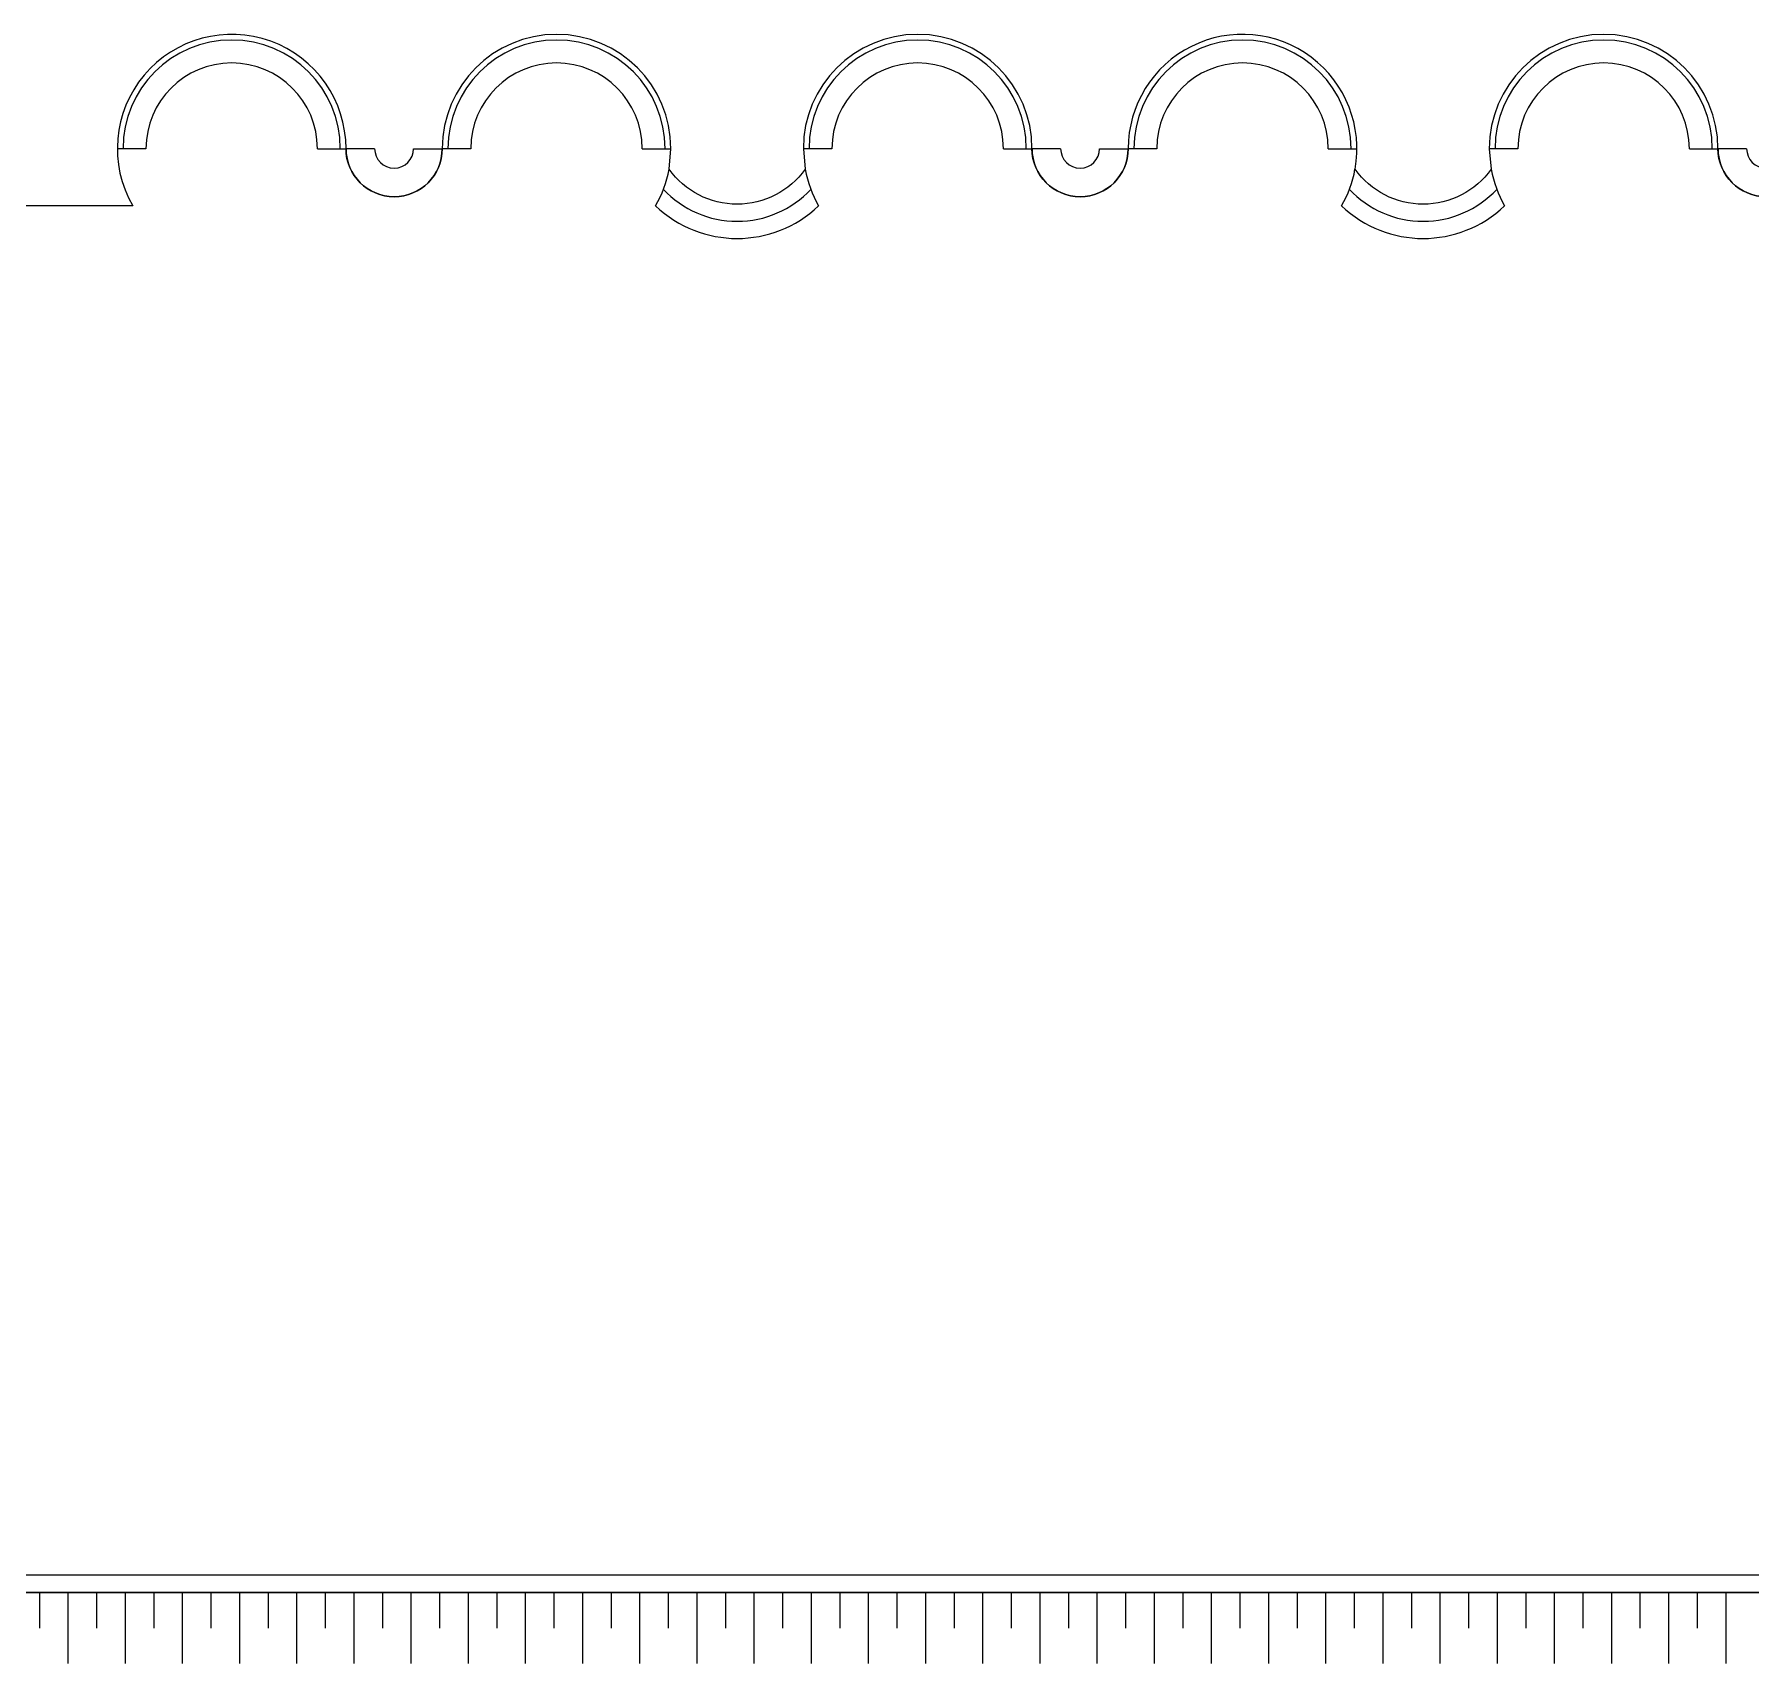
# Model space of a CAD drawing. Header units: millimetres. Extents: x 2128 to 2646, y 1972 to 2207.
# Drawn here: x 2371.9 to 2401.93, y 2066.51 to 2095.02 of the extents above; entities that cross this region are included whole.
import ezdxf

# ---------------------------------------------------------------- set-up
doc = ezdxf.new("R2010")
doc.units = ezdxf.units.MM
for name, color, linetype in [('ar-banco-v', 2, 'Continuous'), ('AR-CALÇADA', 1, 'Continuous'), ('AR-PIS', 1, 'Continuous'), ('AR-PISO', 1, 'Continuous'), ('ar-talude', 1, 'Continuous'), ('ar-talude-RefEdit0', 1, 'Continuous')]:
    doc.layers.add(name, color=color, linetype=linetype)

# ---------------------------------------------------------------- blocks, each defined once
blk = doc.blocks.new('TALUDE')
at = {"layer": 'ar-talude'}
for p, q in [((110.504, -10.975), (110.504, -11.599)), ((111.004, -10.975), (111.004, -12.222)), ((111.504, -10.975), (111.504, -11.599)), ((112.004, -10.975), (112.004, -12.222)), ((112.504, -10.975), (112.504, -11.599)), ((113.004, -10.975), (113.004, -12.222)), ((113.504, -10.975), (113.504, -11.599)), ((114.004, -10.975), (114.004, -12.222)), ((114.504, -10.975), (114.504, -11.599)), ((115.004, -10.975), (115.004, -12.222)), ((115.504, -10.975), (115.504, -11.599)), ((116.004, -10.975), (116.004, -12.222)), ((116.504, -10.975), (116.504, -11.599)), ((117.004, -10.975), (117.004, -12.222)), ((117.504, -10.975), (117.504, -11.599)), ((118.004, -10.975), (118.004, -12.222)), ((118.504, -10.975), (118.504, -11.599)), ((119.004, -10.975), (119.004, -12.222)), ((119.504, -10.975), (119.504, -11.599)), ((120.004, -10.975), (120.004, -12.222)), ((120.504, -10.975), (120.504, -11.599)), ((121.004, -10.975), (121.004, -12.222)), ((121.504, -10.975), (121.504, -11.599)), ((122.004, -10.975), (122.004, -12.222)), ((122.504, -10.975), (122.504, -11.599)), ((123.004, -10.975), (123.004, -12.222)), ((123.504, -10.975), (123.504, -11.599)), ((124.004, -10.975), (124.004, -12.222)), ((124.504, -10.975), (124.504, -11.599)), ((125.004, -10.975), (125.004, -12.222)), ((125.504, -10.975), (125.504, -11.599)), ((126.004, -10.975), (126.004, -12.222)), ((126.504, -10.975), (126.504, -11.599)), ((127.004, -10.975), (127.004, -12.222)), ((127.504, -10.975), (127.504, -11.599)), ((128.004, -10.975), (128.004, -12.222)), ((128.504, -10.975), (128.504, -11.599)), ((129.004, -10.975), (129.004, -12.222)), ((129.504, -10.975), (129.504, -11.599)), ((130.004, -10.975), (130.004, -12.222)), ((130.504, -10.975), (130.504, -11.599)), ((131.004, -10.975), (131.004, -12.222)), ((131.504, -10.975), (131.504, -11.599)), ((132.004, -10.975), (132.004, -12.222)), ((132.504, -10.975), (132.504, -11.599)), ((133.004, -10.975), (133.004, -12.222)), ((133.504, -10.975), (133.504, -11.599)), ((134.004, -10.975), (134.004, -12.222)), ((134.504, -10.975), (134.504, -11.599)), ((135.004, -10.975), (135.004, -12.222)), ((135.504, -10.975), (135.504, -11.599)), ((136.004, -10.975), (136.004, -12.222)), ((136.504, -10.975), (136.504, -11.599)), ((137.004, -10.975), (137.004, -12.222)), ((137.504, -10.975), (137.504, -11.599)), ((138.004, -10.975), (138.004, -12.222)), ((138.504, -10.975), (138.504, -11.599)), ((139.004, -10.975), (139.004, -12.222)), ((139.504, -10.975), (139.504, -11.599)), ((140.004, -10.975), (140.004, -12.222))]:
    blk.add_line(p, q, dxfattribs=at)
at = {"layer": 'ar-talude-RefEdit0'}
blk.add_line((105.982, -10.975), (180.754, -10.975), dxfattribs=at)

msp = doc.modelspace()

# ---------------------------------------------------------------- linework, layer by layer
at = {"layer": 'ar-banco-v'}
for p, q in [((2373.854, 2093.015), (2373.354, 2093.015)), ((2373.854, 2093.015), (2373.454, 2093.015)), ((2376.854, 2093.015), (2377.254, 2093.015)), ((2377.254, 2093.015), (2377.354, 2093.015)), ((2377.854, 2093.015), (2377.354, 2093.015)), ((2377.854, 2093.015), (2377.354, 2093.015)), ((2378.537, 2093.015), (2379.037, 2093.015)), ((2379.537, 2093.015), (2379.037, 2093.015)), ((2382.537, 2093.015), (2382.937, 2093.015)), ((2382.937, 2093.015), (2383.037, 2093.015)), ((2385.854, 2093.015), (2385.354, 2093.015)), ((2385.854, 2093.015), (2385.454, 2093.015)), ((2388.854, 2093.015), (2389.254, 2093.015)), ((2389.254, 2093.015), (2389.354, 2093.015)), ((2389.854, 2093.015), (2389.354, 2093.015)), ((2389.854, 2093.015), (2389.354, 2093.015)), ((2390.537, 2093.015), (2391.037, 2093.015)), ((2391.537, 2093.015), (2391.037, 2093.015)), ((2391.537, 2093.015), (2391.137, 2093.015)), ((2394.537, 2093.015), (2394.937, 2093.015)), ((2394.937, 2093.015), (2395.037, 2093.015)), ((2397.854, 2093.015), (2397.354, 2093.015)), ((2397.854, 2093.015), (2397.454, 2093.015)), ((2400.854, 2093.015), (2401.254, 2093.015)), ((2401.254, 2093.015), (2401.354, 2093.015)), ((2401.854, 2093.015), (2401.354, 2093.015)), ((2401.854, 2093.015), (2401.354, 2093.015))]:
    msp.add_line(p, q, dxfattribs=at)
for centre, radius, start, end in [((2375.354, 2093.015), 1.9, 0, 180), ((2381.037, 2093.015), 1.9, 0, 180), ((2387.354, 2093.015), 1.9, 0, 180), ((2393.037, 2093.015), 1.9, 0, 180), ((2399.354, 2093.015), 1.9, 0, 180), ((2375.354, 2093.015), 1.5, 0, 180), ((2381.037, 2093.015), 1.5, 0, 180), ((2387.354, 2093.015), 1.5, 0, 180), ((2393.037, 2093.015), 1.5, 0, 180), ((2399.354, 2093.015), 1.5, 0, 180), ((2378.196, 2093.015), 0.841, 180, 0), ((2378.196, 2093.015), 0.341, 180, 0), ((2390.196, 2093.015), 0.841, 180, 0), ((2390.196, 2093.015), 0.341, 180, 0), ((2402.196, 2093.015), 0.841, 180, 0), ((2402.196, 2093.015), 0.341, 180, 0)]:
    msp.add_arc(centre, radius, start, end, dxfattribs=at)
at = {"layer": 'AR-CALÇADA'}
msp.add_lwpolyline([(2403.037, 2093.015, -1), (2401.354, 2093.015, 1), (2397.354, 2093.015), (2397.387, 2092.655, -0.513087), (2395.005, 2092.655, 1.094888), (2391.037, 2093.015, -1), (2389.354, 2093.015, 1), (2385.354, 2093.015), (2385.387, 2092.655, -0.513087), (2383.005, 2092.655), (2383.037, 2093.015, 1), (2379.037, 2093.015, -1), (2377.354, 2093.015, 1.303225), (2373.622, 2092.015), (2370.792, 2092.015), (2370.792, 2069.982), (2369.218, 2067.256), (2367.459, 2067.256)], format="xyb", dxfattribs=at)
at = {"layer": 'AR-PIS'}
for p, q in [((2442.25, 2068.057), (2367.459, 2068.057)), ((2442.25, 2067.757), (2367.459, 2067.757))]:
    msp.add_line(p, q, dxfattribs=at)
at = {"layer": 'AR-PISO'}
msp.add_line((2442.241, 2068.057), (2367.469, 2068.057), dxfattribs=at)
for centre, radius, start, end in [((2381.037, 2093.015), 2, 330, 349.6262), ((2387.354, 2093.015), 2, 190.3738, 210), ((2393.037, 2093.015), 2, 330, 349.6262), ((2399.354, 2093.015), 2, 190.3738, 210), ((2384.196, 2093.51), 1.766, 223.1096, 316.8904), ((2396.196, 2093.51), 1.766, 223.1096, 316.8904), ((2384.196, 2093.51), 2.066, 226.3456, 313.6544), ((2396.196, 2093.51), 2.066, 226.3456, 313.6544)]:
    msp.add_arc(centre, radius, start, end, dxfattribs=at)

# ---------------------------------------------------------------- block references
at = {"layer": 'ar-talude'}
msp.add_blockref('TALUDE', (2261.486, 2078.732), dxfattribs=at)

doc.saveas('drawing.dxf')
